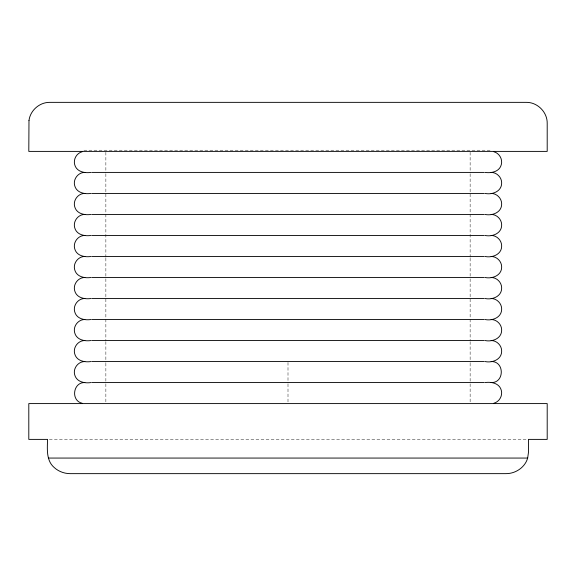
<?xml version="1.0" encoding="UTF-8"?>
<svg xmlns="http://www.w3.org/2000/svg" width="576" height="576" viewBox="0 0 576 576"><rect width="100%" height="100%" fill="white"/><g stroke="black" fill="none" stroke-linecap="round" stroke-linejoin="round"><path stroke-width="0.43" stroke-dasharray="2.88 2.16" d="M83.952 150.206L492.048 150.206M49.363 439.387L526.637 439.387M470.138 152.294L470.138 172.937M470.138 173.83L470.138 257.299M470.138 258.199L470.138 277.942M470.138 278.842L470.138 340.762M470.138 341.662L470.138 362.304M470.138 363.204L470.138 382.946M470.138 383.846L470.138 402.689M288 362.448L288 383.018M288 383.911L288 402.696M105.862 152.294L105.862 172.937M105.862 173.83L105.862 257.299M105.862 258.199L105.862 277.942M105.862 278.842L105.862 340.762M105.862 341.662L105.862 362.304M105.862 363.204L105.862 382.946M105.862 383.846L105.862 402.689"/><path stroke-width="0.86" d="M527.666 458.064L528.437 452.628L528.437 439.387L547.2 439.387L547.2 403.589L28.8 403.589L28.8 439.387L47.563 439.387C47.297 448.891 46.066 460.534 54.173 467.489C58.478 471.456 64.282 473.616 70.121 473.645L505.879 473.645C515.455 473.753 525.01 467.446 527.666 458.064L48.334 458.064M82.123 151.754C76.68 153.173 73.202 159.199 74.693 164.621C76.457 171.734 84.607 173.376 90.9 172.411M493.877 403.229C499.32 401.81 502.798 395.784 501.307 390.362C499.543 383.249 491.393 381.607 485.1 382.572M84.845 172.411C78.185 172.289 72.85 179.244 74.693 185.638C76.457 192.751 84.607 194.393 90.9 193.428M84.845 193.428C78.185 193.306 72.85 200.261 74.693 206.654C76.457 213.768 84.607 215.402 90.9 214.445M84.845 214.445C78.185 214.322 72.85 221.27 74.693 227.671C76.457 234.785 84.607 236.419 90.9 235.462M485.1 172.411C491.393 173.376 499.543 171.734 501.307 164.621C502.798 159.199 499.32 153.173 493.877 151.754M84.845 235.462C78.185 235.339 72.85 242.287 74.693 248.688C76.457 255.794 84.607 257.436 90.9 256.478M485.1 193.428C492.307 194.998 501.775 191.419 501.667 182.916C501.703 177.293 496.778 172.375 491.155 172.411M84.845 256.478C78.185 256.356 72.85 263.304 74.693 269.705C76.457 276.811 84.607 278.453 90.9 277.495M485.1 214.445C492.307 216.014 501.775 212.436 501.667 203.933C501.703 198.31 496.778 193.392 491.155 193.428M84.845 277.495C78.185 277.366 72.85 284.321 74.693 290.722C76.457 297.828 84.607 299.47 90.9 298.505M485.1 235.462C492.307 237.031 501.775 233.453 501.667 224.95C501.703 219.326 496.778 214.409 491.155 214.445M84.845 298.505C78.185 298.382 72.85 305.338 74.693 311.738C76.457 318.845 84.607 320.486 90.9 319.522M485.1 256.478C492.307 258.048 501.775 254.462 501.667 245.966C501.703 240.343 496.778 235.426 491.155 235.462M84.845 319.522C78.185 319.399 72.85 326.354 74.693 332.755C76.457 339.862 84.607 341.503 90.9 340.538M485.1 277.495C492.307 279.065 501.775 275.479 501.667 266.983C501.703 261.36 496.778 256.442 491.155 256.478M84.845 340.538C78.185 340.416 72.85 347.371 74.693 353.765C76.457 360.878 84.607 362.52 90.9 361.555M485.1 298.505C492.307 300.082 501.775 296.496 501.667 288C501.703 282.377 496.778 277.459 491.155 277.495M84.845 361.555C78.185 361.433 72.85 368.388 74.693 374.782C76.457 381.895 84.607 383.537 90.9 382.572M485.1 319.522C492.307 321.091 501.775 317.513 501.667 309.017C501.703 303.394 496.778 298.476 491.155 298.505M84.845 382.572C73.015 382.046 70.56 400.68 82.123 403.229M485.1 340.538C492.307 342.108 501.775 338.53 501.667 330.034C501.703 324.41 496.778 319.486 491.155 319.522M485.1 361.555C492.307 363.125 501.775 359.546 501.667 351.05C501.703 345.427 496.778 340.502 491.155 340.538M491.155 382.572C504.655 383.083 504.655 361.044 491.155 361.555M91.764 172.411L484.236 172.411M91.764 193.428L484.236 193.428M91.764 214.445L484.236 214.445M91.764 235.462L484.236 235.462M91.764 256.478L484.236 256.478M91.764 277.495L484.236 277.495M91.764 298.505L484.236 298.505M91.764 319.522L484.236 319.522M91.764 340.538L484.236 340.538M91.764 361.555L484.236 361.555M91.764 382.572L484.236 382.572M28.98 120.629L28.8 151.394L547.2 151.394L547.2 123.372C547.438 112.14 537.415 102.118 526.183 102.355L49.817 102.355C39.578 102.197 30.154 110.455 28.98 120.629"/></g></svg>
